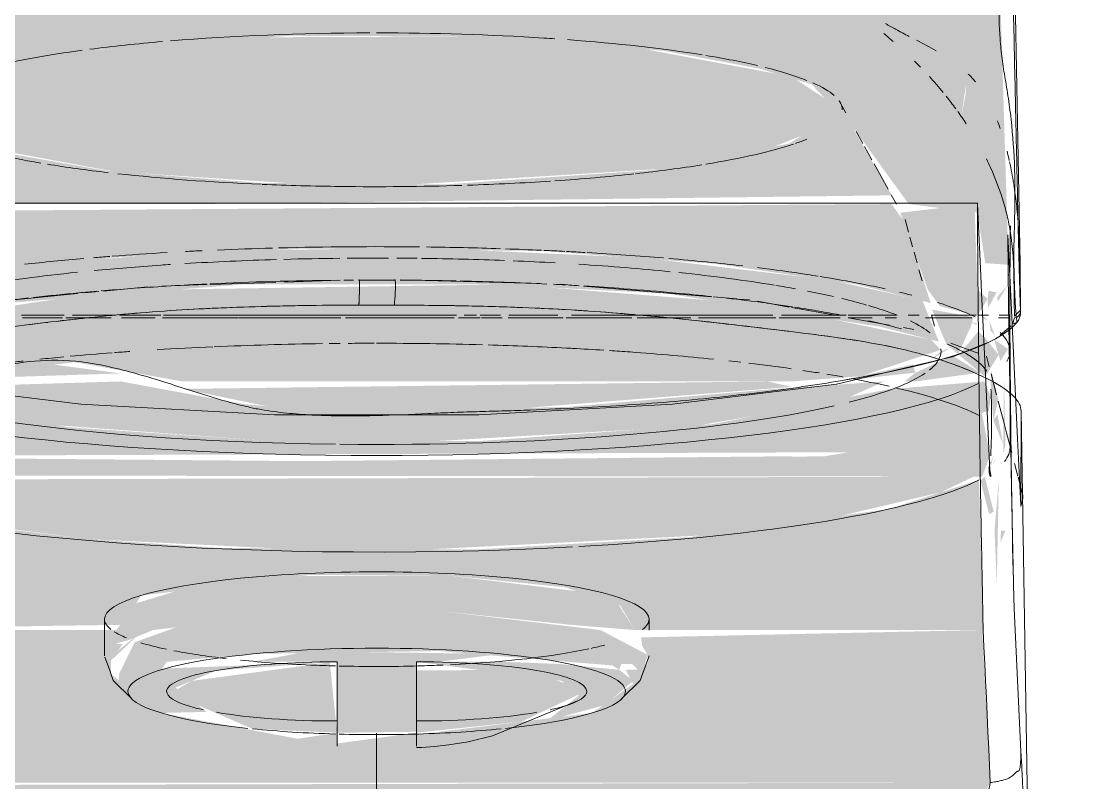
# Model space of a CAD drawing. Header units: millimetres. Extents: x 0 to 102275, y -2706 to 7916.
# Drawn here: x 94869.12 to 94904.11, y 798.38 to 823.31 of the extents above; entities that cross this region are included whole.
import ezdxf

# ---------------------------------------------------------------- set-up
doc = ezdxf.new("R2010")
doc.units = ezdxf.units.MM
doc.linetypes.add('ADSK_Штрих_ш2 п1', pattern=[75, 50, -25])
for name, color, linetype, lineweight in [('0-1', 7, 'Continuous', 9), ('A-WALL-PATT', 7, 'Continuous', 9), ('P-SANR-FIXT', 7, 'Continuous', 9)]:
    doc.layers.add(name, color=color, linetype=linetype, lineweight=lineweight)
doc.layers.add('0-2', color=7, linetype='Continuous', lineweight=9, transparency=0.7)
doc.layers.add('A-DETL-2', color=5, linetype='ADSK_Штрих_ш2 п1', lineweight=9, true_color=0x0000ff)

# ---------------------------------------------------------------- blocks, each defined once
blk = doc.blocks.new('смеситель для раковины - Default-30607276-Развертка 1_15-4')
at = {"layer": '0-2'}
h = blk.add_hatch(color=256, dxfattribs=at)
h.paths.add_polyline_path([(5106.506, 813.255), (5106.436, 813.97), (5106.258, 813.845), (5106.452, 813.288)])
h.paths.add_polyline_path([(5146.972, 813.513), (5146.709, 813.736), (5146.842, 813.559)])
h.paths.add_polyline_path([(5146.877, 815.389), (5147.639, 815.336), (5146.975, 837.098), (5146.778, 840.342), (5123.019, 840.561), (5107.031, 840.22), (5106.258, 815.363), (5106.785, 815.386), (5107.059, 814.869), (5107.242, 815.068), (5107.383, 817.323), (5109.963, 817.409), (5111.685, 820.41), (5113.378, 821.504), (5117.845, 822.376), (5124.095, 822.834), (5130.625, 822.806), (5136.331, 822.344), (5139.445, 821.766), (5141.185, 821.247), (5142.656, 819.683), (5144.37, 817.323), (5146.622, 817.041), (5146.877, 815.395)])
h.paths.add_polyline_path([(5146.648, 813.703), (5146.951, 814.218), (5146.642, 814.511), (5146.646, 814.013)])
h.paths.add_polyline_path([(5106.881, 813.736), (5106.716, 814.747), (5106.229, 814.639), (5106.453, 814.185), (5106.874, 813.743)])
h.paths.add_polyline_path([(5147.287, 814.127), (5147.622, 814.674), (5147.268, 814.279), (5147.282, 814.165)])
h.paths.add_polyline_path([(5106.822, 814.745), (5106.636, 815.085), (5106.818, 814.747)])
h.paths.add_polyline_path([(5146.09, 820.183), (5146.252, 821.25), (5146.237, 820.916), (5146.1, 820.235)])
for points in [[(5126.94, 817.892), (5136.431, 818.486), (5139.805, 819.142), (5141.465, 819.804), (5142.195, 820.41), (5140.532, 821.497), (5135.547, 822.43), (5130.525, 822.81), (5122.559, 822.783), (5117.423, 822.33), (5114.338, 821.742), (5112.453, 821.047), (5111.881, 820.247), (5113.446, 819.298), (5118.336, 818.388), (5124.715, 817.965), (5126.336, 817.912)], [(5120.963, 817.323), (5143.82, 817.609), (5142.195, 820.41), (5140.452, 819.302), (5136.014, 818.44), (5129.165, 817.965), (5123.082, 818.018), (5118.068, 818.418), (5114.368, 819.07), (5112.361, 819.849), (5111.56, 820.213), (5109.922, 817.323), (5120.808, 817.323)], [(5145.091, 814.079), (5144.256, 816.706), (5143.805, 817.323), (5109.802, 817.076), (5108.878, 814.491), (5109.06, 814.166), (5111.61, 814.76), (5118.38, 815.581), (5124.603, 815.868), (5132.39, 815.786), (5138.034, 815.368), (5142.687, 814.691), (5144.976, 814.116)], [(5145.362, 812.817), (5144.82, 814.166), (5141.85, 814.829), (5135.673, 815.566), (5128.317, 815.893), (5121.405, 815.784), (5116.007, 815.382), (5111.337, 814.715), (5108.789, 814.079), (5108.831, 812.901), (5114.48, 814.057), (5122.567, 814.694), (5130.516, 814.698), (5136.431, 814.394), (5143.425, 813.308), (5145.147, 812.872)], [(5147.646, 814.938), (5147.673, 815.224), (5147.645, 814.978)], [(5140.532, 811.515), (5142.806, 811.689), (5145.419, 812.551), (5145.104, 812.883), (5139.479, 814.046), (5131.278, 814.694), (5118.38, 814.499), (5110.452, 813.309), (5108.452, 812.509), (5108.592, 812.387), (5109.398, 812.065), (5112.306, 811.609), (5117.07, 812.146), (5120.581, 811.515), (5140.457, 811.515)], [(5147.376, 812.184), (5147.622, 812.581), (5147.166, 812.895), (5147.316, 812.387)], [(5112.267, 809.085), (5143.223, 809.201), (5146.995, 810.561), (5147.067, 811.008), (5146.842, 811.515), (5143.727, 811.263), (5137.968, 810.12), (5130.318, 809.563), (5123.402, 809.568), (5116.865, 810.015), (5111.862, 810.841), (5108.451, 811.515), (5106.821, 811.363), (5107.084, 810.526), (5107.163, 810.763), (5107.255, 810.374), (5108.451, 810.25), (5108.451, 809.745), (5110.583, 809.519), (5110.583, 809.377), (5112.267, 809.093)], [(5126.94, 809.452), (5137.304, 810.047), (5142.119, 810.866), (5143.57, 811.515), (5140.014, 811.273), (5133.149, 810.677), (5125.173, 810.529), (5122.576, 810.776), (5118.554, 811.515), (5110.153, 811.263), (5115.912, 810.12), (5123.402, 809.568), (5126.936, 809.452)], [(5130.311, 810.529), (5140.532, 811.338), (5139.757, 811.515), (5120.581, 811.272), (5124.201, 810.529), (5128.386, 810.529)], [(5146.779, 808.4), (5147.034, 809.085), (5146.764, 810.501), (5146.221, 810.3), (5145.386, 810.125), (5142.544, 809.221), (5141.612, 809.067), (5140.532, 809.05), (5140.532, 808.769), (5112.766, 809.008), (5112.267, 809.093), (5110.583, 809.377), (5110.583, 809.519), (5108.451, 809.745), (5108.451, 810.25), (5107.18, 810.038), (5107.205, 808.438), (5146.778, 808.4)], [(5122.28, 808.487), (5140.532, 808.769), (5140.532, 809.067), (5116.119, 808.823), (5116.198, 808.77), (5122.225, 808.511)], [(5135.567, 803.376), (5146.81, 803.376), (5146.674, 808.291), (5143.727, 807.339), (5137.172, 806.417), (5130.186, 806.014), (5121.781, 806.064), (5117.52, 806.349), (5112.267, 806.99), (5108.451, 807.888), (5107.155, 808.291), (5107.205, 803.376), (5118.64, 803.548), (5119.218, 804.505), (5124.713, 805.176), (5129.173, 805.176), (5133.102, 804.777), (5134.923, 804.176), (5135.395, 803.376)], [(5118.023, 802.833), (5118.813, 803.045), (5119.613, 803.376), (5124.713, 803.979), (5129.211, 803.977), (5133.283, 803.548), (5135.395, 803.376), (5134.668, 804.505), (5129.173, 805.176), (5123.829, 805.135), (5120.784, 804.777), (5119.01, 804.236), (5118.11, 802.933)], [(5106.883, 798.38), (5147.044, 798.38), (5146.778, 803.376), (5135.603, 803.135), (5135.631, 802.867), (5135.81, 802.568), (5135.818, 802.266), (5135.505, 802.075), (5135.095, 802.075), (5135.344, 801.615), (5134.001, 800.66), (5128.243, 799.952), (5128.243, 800.013), (5125.643, 799.66), (5125.643, 799.571), (5119.885, 800.66), (5118.233, 801.93), (5118.233, 802.366), (5118.621, 802.921), (5118.11, 802.933), (5118.492, 803.376), (5107.07, 803.376), (5106.836, 798.38)], [(5128.981, 802.337), (5131.018, 802.593), (5124.704, 802.678), (5122.868, 802.337), (5128.936, 802.337)], [(5127.408, 758.989), (5128.943, 759.005), (5133.96, 773.938), (5143.085, 791.911), (5147.044, 798.38), (5106.883, 798.288), (5109.271, 794.19), (5112.061, 789.566), (5120.514, 772.723), (5123.663, 762.943), (5123.663, 762.943), (5125.127, 758.989), (5126.94, 758.989)]]:
    blk.add_hatch(color=256, dxfattribs=at).paths.add_polyline_path(points)
h = blk.add_hatch(color=256, dxfattribs=at)
h.paths.add_polyline_path([(5146.09, 820.183), (5146.166, 821.313), (5145.998, 821.12), (5146.084, 820.235)])
h.paths.add_polyline_path([(5145.868, 820.44), (5145.839, 821.554), (5145.706, 821.31), (5145.826, 820.665)])
h = blk.add_hatch(color=256, dxfattribs=at)
h.paths.add_polyline_path([(5106.757, 813.1), (5107.71, 813.73), (5108.857, 814.397), (5109.661, 816.782), (5109.624, 817.323), (5107.258, 817.153), (5106.974, 815.008), (5106.822, 814.745), (5106.842, 814.416), (5106.636, 813.842), (5106.524, 813.586), (5106.717, 813.125)])
h.paths.add_polyline_path([(5146.648, 813.703), (5146.526, 817.323), (5144.094, 817.041), (5144.996, 814.52), (5145.393, 813.981), (5146.585, 813.66)])
h.paths.add_polyline_path([(5146.972, 813.896), (5146.709, 813.743), (5146.877, 813.838)])
h.paths.add_polyline_path([(5146.97, 813.916), (5147.249, 814.432), (5146.986, 814.481), (5146.952, 814.206), (5146.966, 813.986)])
h.paths.add_polyline_path([(5147.639, 815.336), (5147.663, 815.444), (5147.638, 815.395)])
h = blk.add_hatch(color=256, dxfattribs=at)
h.paths.add_polyline_path([(5107.891, 812.405), (5108.643, 813.4), (5108.597, 814.016), (5106.83, 813.177), (5107.006, 812.947), (5107.765, 812.482)])
h.paths.add_polyline_path([(5145.99, 812.407), (5146.408, 813.32), (5146.497, 813.624), (5145.136, 813.869), (5145.602, 812.733), (5145.988, 812.409)])
h = blk.add_hatch(color=256, dxfattribs=at)
h.paths.add_polyline_path([(5146.876, 811.664), (5147.316, 812.387), (5146.911, 812.895), (5146.653, 813.162), (5146.014, 812.387), (5146.863, 811.675)])
h.paths.add_polyline_path([(5107.003, 811.665), (5107.712, 812.514), (5106.568, 812.904), (5106.46, 812.404), (5106.717, 811.962), (5106.95, 811.72)])
h.paths.add_polyline_path([(5146.651, 813.392), (5146.384, 813.487), (5146.575, 813.37)])
h = blk.add_hatch(color=256, dxfattribs=at)
h.paths.add_polyline_path([(5147.155, 807.252), (5146.863, 808.4), (5146.719, 808.264), (5147.007, 807.172), (5147.142, 807.245)])
h.paths.add_polyline_path([(5147.256, 804.856), (5147.319, 808.291), (5147.182, 806.628), (5147.203, 806.126)])
h.paths.add_polyline_path([(5147.378, 806.228), (5147.537, 806.628), (5147.392, 806.628)])
h.paths.add_polyline_path([(5147.193, 813.027), (5147.012, 813.499), (5147.053, 813.173), (5147.166, 813.055)])
h = blk.add_hatch(color=256, dxfattribs=at)
h.paths.add_polyline_path([(5141.955, 811.515), (5144.585, 811.803), (5144.514, 812.073), (5142.018, 811.523)])
h.paths.add_polyline_path([(5110.296, 811.515), (5118.554, 811.777), (5116.137, 812.098), (5110.997, 811.706), (5109.295, 811.803), (5109.96, 811.515), (5110.153, 811.515)])
h.paths.add_polyline_path([(5108.823, 812.195), (5108.131, 812.605), (5107.968, 812.387), (5108.698, 812.223)])
h.paths.add_polyline_path([(5145.057, 812.195), (5145.736, 812.62), (5145.429, 812.504), (5145.116, 812.244)])
h = blk.add_hatch(color=256, dxfattribs=at)
h.paths.add_polyline_path([(5144.585, 811.515), (5146.709, 811.804), (5145.801, 812.362), (5144.58, 811.799), (5144.238, 811.515)])
h.paths.add_polyline_path([(5107.037, 811.515), (5109.295, 811.803), (5108.338, 812.304), (5107.712, 812.256), (5107.029, 811.515)])
h = blk.add_hatch(color=256, dxfattribs=at)
h.paths.add_polyline_path([(5126.94, 805.93), (5138.188, 806.503), (5141.612, 806.99), (5145.428, 807.888), (5146.499, 808.4), (5107.205, 808.291), (5110.997, 807.199), (5117.52, 806.349), (5125.091, 805.978), (5125.79, 805.96)])
h.paths.add_polyline_path([(5106.822, 808.69), (5106.562, 812.124), (5106.443, 812.093), (5106.694, 809.371), (5106.728, 809.085), (5106.82, 808.692)])
h.paths.add_polyline_path([(5147.148, 808.784), (5147.247, 809.085), (5147.148, 808.846)])
h.paths.add_polyline_path([(5147.467, 809.116), (5147.538, 809.443), (5147.492, 811.72), (5147.468, 809.348)])
h.paths.add_polyline_path([(5147.142, 810.246), (5147.307, 810.929), (5147.073, 811.869), (5147.055, 811.454), (5147.135, 810.3)])
h = blk.add_hatch(color=256, dxfattribs=at)
h.paths.add_polyline_path([(5147.028, 810.501), (5147.036, 810.711), (5147.024, 810.501)])
h.paths.add_polyline_path([(5107.163, 810.526), (5107.187, 810.526), (5107.119, 810.526)])
h = blk.add_hatch(color=256, dxfattribs=at)
h.paths.add_polyline_path([(5147.142, 810.246), (5147.469, 809.443), (5147.278, 810.434), (5147.166, 810.28)])
h.paths.add_polyline_path([(5147.052, 808.684), (5147.147, 809.085), (5147.042, 808.828)])
h.paths.add_polyline_path([(5106.729, 808.787), (5106.443, 809.098), (5106.636, 808.884), (5106.726, 808.79)])
h = blk.add_hatch(color=256, dxfattribs=at)
h.paths.add_polyline_path([(5119.218, 803.308), (5118.051, 802.369), (5118.323, 802.452), (5118.896, 803)])
h.paths.add_polyline_path([(5135.653, 801.93), (5135.81, 802.568), (5134.273, 803.376), (5129.173, 803.979), (5124.704, 803.978), (5120.603, 803.548), (5119.015, 802.979), (5118.497, 801.93), (5119.885, 802.075), (5120.06, 802.334), (5122.868, 802.593), (5128.981, 802.688), (5134.668, 802.216), (5134.883, 802.075), (5134.96, 802.266), (5135.308, 802.266), (5135.505, 802.075)])
h = blk.add_hatch(color=256, dxfattribs=at)
h.paths.add_polyline_path([(5128.243, 802.337), (5133.006, 801.711), (5133.558, 801.23), (5132.518, 800.402), (5134.391, 800.912), (5135.352, 801.711), (5134.883, 802.075), (5132.9, 802.266), (5131.018, 802.337), (5128.936, 802.337)])
h.paths.add_polyline_path([(5125.643, 802.337), (5119.003, 802.075), (5118.497, 801.93), (5118.497, 801.659), (5119.885, 800.66), (5121.368, 800.696), (5120.352, 801.489), (5121.695, 802.053), (5125.404, 802.319)])
h.paths.add_polyline_path([(5125.643, 800.013), (5128.243, 800.045), (5128.243, 802.377), (5125.643, 802.337), (5125.643, 800.043)])
h.paths.add_polyline_path([(5125.643, 799.571), (5125.643, 800.013), (5124.185, 799.79)])
h.paths.add_polyline_path([(5128.243, 799.571), (5129.701, 800.08), (5128.243, 799.822)])
h = blk.add_hatch(color=256, dxfattribs=at)
h.paths.add_polyline_path([(5128.243, 800.013), (5131.688, 800.378), (5133.801, 801.378), (5131.883, 802.075), (5128.243, 802.053), (5128.243, 800.043)])
h.paths.add_polyline_path([(5125.643, 800.013), (5125.404, 802.319), (5120.88, 801.711), (5120.183, 801.304), (5122.868, 800.142), (5124.984, 800.043)])
at = {"layer": '0-1'}
for p, q in [((5148.016, 815.351), (5147.644, 836.393)), ((5142.31, 820.306), (5142.087, 820.708)), ((5142.863, 819.312), (5142.645, 819.704)), ((5143.165, 818.769), (5142.919, 819.211)), ((5143.696, 817.812), (5143.236, 818.641)), ((5143.968, 817.323), (5143.798, 817.629)), ((5146.62, 817.35), (5107.26, 817.35)), ((5144.365, 816.404), (5144.251, 816.814)), ((5144.497, 815.926), (5144.409, 816.245)), ((5144.642, 815.404), (5144.546, 815.75)), ((5144.806, 814.808), (5144.707, 815.168)), ((5123.641, 814.759), (5121.472, 814.688)), ((5125.741, 814.828), (5123.919, 814.768)), ((5132.281, 814.718), (5127.71, 814.843)), ((5117.136, 814.391), (5114.457, 814.13)), ((5117.835, 814.459), (5117.379, 814.414)), ((5119.441, 814.615), (5117.99, 814.474)), ((5121.392, 814.685), (5119.908, 814.636)), ((5133.462, 814.657), (5132.953, 814.699)), ((5137.91, 814.288), (5133.718, 814.636)), ((5138.751, 814.218), (5137.978, 814.282)), ((5139.158, 814.184), (5138.829, 814.212)), ((5140.451, 813.953), (5139.413, 814.139)), ((5142.021, 813.671), (5140.532, 813.938)), ((5145.218, 813.323), (5145.117, 813.686)), ((5143.746, 813.362), (5142.455, 813.593)), ((5144.535, 813.221), (5144.196, 813.281)), ((5146.16, 812.62), (5145.754, 812.77)), ((5146.662, 812.435), (5146.16, 812.62)), ((5147.008, 811.997), (5146.918, 812.341)), ((5147.69, 809.348), (5147.69, 812.352)), ((5147.249, 811.081), (5147.07, 811.762)), ((5147.473, 810.224), (5147.304, 810.871)), ((5148.05, 810.553), (5148.49, 783.858)), ((5147.577, 809.829), (5147.473, 810.224)), ((5147.744, 809.194), (5147.577, 809.829)), ((5147.947, 808.418), (5147.84, 808.828)), ((5118.023, 803.731), (5118.023, 802.533)), ((5135.863, 803.376), (5135.863, 803.731)), ((5118.185, 802.081), (5118.04, 802.485)), ((5135.701, 802.081), (5135.863, 802.533))]:
    blk.add_line(p, q, dxfattribs=at)
at = {"layer": '0-1', "flags": 128}
for points in [[(5147.71, 816.616), (5147.709, 816.605), (5147.698, 816.295), (5147.69, 815.676), (5147.684, 814.833), (5147.686, 813.446), (5147.694, 812.123), (5147.716, 809.844), (5147.738, 808.201), (5147.756, 807.047), (5147.784, 805.501)], [(5148.046, 807.417), (5148.106, 807.681), (5148.112, 807.789), (5147.956, 808.384)], [(5118.921, 801.118), (5118.312, 801.726), (5118.185, 802.081)], [(5134.965, 801.118), (5135.574, 801.726), (5135.701, 802.081)], [(5133.573, 801.079), (5130.732, 799.911), (5129.934, 799.72), (5129.308, 799.612), (5128.834, 799.557), (5128.417, 799.533), (5128.243, 799.53)]]:
    blk.add_lwpolyline(points, dxfattribs=at)
at = {"layer": 'P-SANR-FIXT'}
for p, q in [((5146.621, 817.323), (5146.732, 814.975)), ((5127.523, 814.834), (5126.351, 814.834)), ((5116.702, 813.684), (5115.301, 813.684)), ((5118.38, 813.684), (5116.978, 813.684)), ((5119.871, 813.684), (5118.512, 813.684)), ((5129.556, 813.684), (5119.959, 813.684)), ((5126.823, 814.014), (5127.053, 814.014)), ((5127.053, 814.014), (5127.283, 814.014)), ((5127.283, 814.014), (5127.507, 814.013)), ((5130.207, 813.684), (5129.807, 813.684)), ((5130.999, 813.684), (5130.326, 813.684)), ((5132.871, 813.684), (5131.275, 813.684)), ((5139.923, 813.684), (5133.325, 813.684)), ((5142.317, 813.684), (5140.206, 813.684)), ((5143.974, 813.684), (5142.384, 813.684)), ((5144.709, 813.684), (5144.35, 813.684)), ((5146.575, 813.684), (5145.109, 813.684)), ((5146.986, 813.684), (5146.649, 813.684)), ((5147.667, 813.684), (5147.336, 813.684)), ((5148.036, 813.852), (5147.835, 813.652)), ((5115.34, 813.603), (5116.652, 813.603)), ((5116.755, 813.603), (5118.241, 813.603)), ((5118.583, 813.603), (5119.683, 813.603)), ((5119.923, 813.603), (5122.415, 813.603)), ((5122.431, 813.603), (5125.764, 813.603)), ((5125.917, 813.603), (5129.479, 813.603)), ((5129.618, 813.603), (5130.329, 813.603)), ((5130.373, 813.603), (5131.057, 813.603)), ((5131.252, 813.603), (5133.051, 813.603)), ((5133.149, 813.603), (5135.297, 813.603)), ((5135.473, 813.603), (5137.228, 813.603)), ((5137.483, 813.603), (5140.014, 813.603)), ((5140.125, 813.603), (5142.121, 813.603)), ((5142.384, 813.603), (5143.169, 813.603)), ((5143.597, 813.603), (5143.975, 813.603)), ((5144.917, 813.603), (5146.441, 813.603)), ((5147.312, 813.603), (5147.668, 813.603)), ((5147.364, 813.029), (5147.722, 813.334)), ((5147.766, 813.387), (5147.834, 813.603)), ((5147.766, 813.387), (5147.922, 813.459)), ((5148.056, 810.545), (5148.044, 807.546)), ((5148.044, 807.546), (5148.038, 807.459)), ((5125.643, 800.669), (5125.643, 802.337)), ((5125.643, 802.337), (5125.643, 799.571)), ((5128.243, 799.571), (5128.243, 802.337)), ((5128.243, 802.337), (5128.243, 800.669)), ((5125.643, 800.03), (5125.643, 800.398)), ((5128.243, 800.398), (5128.243, 800.03)), ((5125.643, 799.665), (5125.643, 799.953)), ((5128.243, 799.953), (5128.243, 799.665)), ((5125.643, 799.571), (5125.643, 799.665)), ((5128.243, 799.665), (5128.243, 799.571))]:
    blk.add_line(p, q, dxfattribs=at)
at = {"layer": 'P-SANR-FIXT', "flags": 128}
for points in [[(5148.038, 807.459), (5147.934, 809.633), (5147.726, 814.087), (5147.622, 816.315), (5147.643, 814.041), (5147.738, 808.01), (5147.809, 804.401), (5147.836, 803.842), (5148.044, 799.396)], [(5148.036, 813.852), (5148.032, 814.138), (5148.028, 814.423), (5148.025, 814.708), (5148.021, 814.993), (5148.017, 815.279)], [(5146.732, 814.975), (5146.759, 814.412), (5146.862, 812.192)], [(5126.37, 814.013), (5126.593, 814.014), (5126.823, 814.014)], [(5108.039, 812.33), (5111.872, 811.425), (5117.247, 810.768), (5123.596, 810.42), (5130.283, 810.42), (5136.633, 810.768), (5142.008, 811.425), (5145.841, 812.33), (5146.91, 812.766)], [(5146.862, 812.192), (5146.894, 811.501), (5147.03, 808.59)], [(5147.044, 798.38), (5147.018, 798.935), (5146.992, 799.49), (5146.966, 800.045), (5146.94, 800.6), (5146.914, 801.156), (5146.888, 801.711), (5146.862, 802.266), (5146.836, 802.821), (5146.81, 803.376)]]:
    blk.add_lwpolyline(points, dxfattribs=at)
at = {"layer": 'P-SANR-FIXT'}
for centre, major_axis, ratio, start_param, end_param in [((5126.94, 820.41), (15.255, 0), 0.165048, 1.585734, 2.029725), ((5126.94, 820.41), (15.255, 0), 0.165048, 1.203344, 1.570796), ((5126.94, 820.41), (15.255, 0), 0.165048, 2.048289, 2.234042), ((5126.94, 820.41), (15.255, 0), 0.165048, 1.178097, 1.203344), ((5126.94, 820.41), (15.255, 0), 0.165048, 0.797227, 1.148658), ((5126.94, 820.41), (15.255, 0), 0.165048, 2.255442, 2.539796), ((5126.94, 820.41), (15.255, 0), 0.165048, 0.612533, 0.785398), ((5126.94, 820.41), (15.255, 0), 0.165048, 0.392699, 0.584518), ((5126.94, 820.41), (15.255, 0), 0.165048, 0.187077, 0.357753), ((5126.94, 820.41), (15.255, 0), 0.165048, 0, 0.118926), ((5126.94, 820.41), (15.255, 0), 0.165048, 5.497787, 5.821466), ((5126.94, 820.41), (15.255, 0), 0.165048, 5.830897, 5.890486), ((5126.94, 820.41), (15.255, 0), 0.165048, 3.738989, 3.906556), ((5126.94, 820.41), (15.255, 0), 0.165048, 3.926991, 4.097554), ((5126.94, 820.41), (15.255, 0), 0.165048, 5.301438, 5.485375), ((5126.94, 820.41), (15.255, 0), 0.165048, 4.12338, 4.461963), ((5126.94, 820.41), (15.255, 0), 0.165048, 5.105088, 5.297263), ((5126.94, 820.41), (15.255, 0), 0.165048, 4.463989, 4.633322), ((5126.94, 820.41), (15.255, 0), 0.165048, 4.633984, 4.896394), ((5126.94, 820.41), (15.255, 0), 0.165048, 4.908739, 5.095055), ((5126.94, 812.511), (20.75, 0), 0.164722, 1.849653, 1.877605), ((5126.94, 812.511), (20.75, 0), 0.164722, 1.735823, 1.824746), ((5126.94, 812.511), (20.75, 0), 0.164722, 1.503342, 1.726172), ((5126.94, 812.511), (20.75, 0), 0.164722, 1.374084, 1.492013), ((5126.94, 812.511), (20.75, 0), 0.164722, 1.307677, 1.36589), ((5126.94, 812.511), (20.75, 0), 0.164722, 1.269333, 1.303769), ((5126.94, 812.511), (20.75, 0), 0.164722, 1.235555, 1.266598), ((5126.94, 812.511), (20.75, 0), 0.164722, 2.051304, 2.160045), ((5126.94, 812.511), (20.75, 0), 0.164722, 2.005876, 2.034505), ((5126.94, 812.511), (20.75, 0), 0.164722, 1.907977, 2.001589), ((5126.94, 812.504), (18.489, 0), 0.165048, 1.749395, 1.91737), ((5126.94, 812.504), (18.489, 0), 0.165048, 1.636033, 1.736096), ((5126.94, 812.504), (18.489, 0), 0.165048, 1.570796, 1.622952), ((5126.94, 812.504), (18.489, 0), 0.165048, 1.549981, 1.570796), ((5126.94, 812.504), (18.489, 0), 0.165048, 1.498774, 1.535327), ((5126.94, 812.504), (18.489, 0), 0.165048, 1.341993, 1.491461), ((5126.94, 812.504), (18.489, 0), 0.165048, 1.248761, 1.326405), ((5126.94, 812.511), (20.75, 0), 0.164722, 1.100919, 1.23224), ((5126.94, 812.511), (20.75, 0), 0.164722, 0.954571, 1.091368), ((5126.94, 812.504), (18.489, 0), 0.165048, 2.12979, 2.356194), ((5126.94, 812.504), (18.489, 0), 0.165048, 1.963495, 2.094898), ((5126.94, 812.504), (18.489, 0), 0.165048, 1.944804, 1.963495), ((5126.94, 812.504), (18.489, 0), 0.165048, 1.023603, 1.204526), ((5126.94, 812.504), (18.489, 0), 0.165048, 0.789191, 1.005476), ((5126.94, 812.511), (20.75, 0), 0.164722, 0.824297, 0.925649), ((5126.94, 812.511), (20.75, 0), 0.164722, 0.799775, 0.823148), ((5126.94, 812.511), (20.75, 0), 0.164722, 0.700667, 0.794937), ((5126.94, 812.504), (18.489, 0), 0.165048, 0.73464, 0.785398), ((5126.94, 812.504), (18.489, 0), 0.165048, 0.627154, 0.70236), ((5126.94, 812.511), (20.75, 0), 0.164722, 0.638324, 0.699491), ((5126.94, 812.511), (20.75, 0), 0.164722, 0.56452, 0.599793), ((5126.94, 812.504), (18.489, 0), 0.165048, 0.519291, 0.601434), ((5126.94, 812.511), (20.75, 0), 0.164722, 0.333067, 0.482955), ((5126.94, 812.504), (18.489, 0), 0.165048, 0.397391, 0.51293), ((5126.94, 812.504), (18.489, 0), 0.165048, 0.198019, 0.330993), ((5126.94, 812.511), (20.75, 0), 0.164722, 0.000856, 0.1772), ((5126.94, 809.348), (20.75, 0), 0.164722, 1.83232, 1.924553), ((5126.94, 809.348), (20.75, 0), 0.164722, 1.656498, 1.830428), ((5126.94, 809.348), (20.75, 0), 0.164722, 1.628385, 1.645868), ((5126.94, 809.348), (20.75, 0), 0.164722, 1.574861, 1.615688), ((5126.94, 809.348), (20.75, 0), 0.164722, 1.403071, 1.570796), ((5126.94, 809.348), (20.75, 0), 0.164722, 1.266598, 1.393668), ((5126.94, 809.348), (20.75, 0), 0.164722, 2.087519, 2.13173), ((5126.94, 809.348), (20.75, 0), 0.164722, 2.001589, 2.076042), ((5126.94, 809.348), (20.75, 0), 0.164722, 1.971036, 1.997443), ((5126.94, 809.348), (20.75, 0), 0.164722, 1.256637, 1.266598), ((5126.94, 809.348), (20.75, 0), 0.164722, 1.204193, 1.256387), ((5126.94, 809.348), (20.75, 0), 0.164722, 1.159457, 1.194418), ((5126.94, 809.348), (20.75, 0), 0.164722, 1.009863, 1.159032), ((5126.94, 812.504), (-18.489, 0), 0.165048, 3.037642, 3.141593), ((5126.94, 812.504), (18.489, 0), 0.165048, 0, 0.025345), ((5126.94, 812.511), (20.75, 0), 0.164722, 6.181589, 6.283185), ((5126.94, 812.504), (18.489, 0), 0.165048, 3.245567, 4.639161), ((5126.94, 809.348), (20.75, 0), 0.164722, 2.162908, 2.190314), ((5126.94, 809.348), (20.75, 0), 0.164722, 0.958357, 0.981372), ((5126.94, 809.348), (20.75, 0), 0.164722, 0.857451, 0.942478), ((5126.94, 812.504), (18.489, 0), 0.165048, 6.080579, 6.179234), ((5126.94, 809.348), (20.75, 0), 0.164722, 0.796811, 0.832996), ((5126.94, 809.348), (20.75, 0), 0.164722, 0.743253, 0.780155), ((5126.94, 812.504), (18.489, 0), 0.165048, 5.704077, 6.046287), ((5126.94, 809.348), (20.75, 0), 0.164722, 0.628319, 0.723043), ((5126.94, 812.511), (20.75, 0), 0.164722, 3.455752, 5.969026), ((5126.94, 809.348), (20.75, 0), 0.164722, 0.314159, 0.610865), ((5126.94, 812.504), (18.489, 0), 0.165048, 4.647153, 5.658089), ((5126.94, 809.348), (-20.75, 0), 0.164722, 3.009648, 3.141593), ((5126.94, 809.348), (20.75, 0), 0.164722, 3.455752, 5.026548), ((5126.94, 809.348), (20.75, 0), 0.164722, 5.037137, 5.969026), ((5126.943, 803.731), (8.92, 0), 0.173648, 0, 3.141593), ((5126.943, 803.731), (8.92, 0), 0.173648, 3.141593, 3.359174), ((5126.943, 803.731), (8.92, 0), 0.173648, 6.065604, 6.283185), ((5126.943, 803.731), (8.92, 0), 0.173648, 3.40898, 3.546333), ((5126.943, 803.731), (8.92, 0), 0.173648, 3.665191, 3.830306), ((5126.943, 801.367), (8.15, 0), 0.173648, 0.802094, 2.339499), ((5126.943, 803.731), (8.92, 0), 0.173648, 5.619188, 5.704986), ((5126.943, 803.731), (8.92, 0), 0.173648, 3.87194, 4.125692), ((5126.943, 803.731), (8.92, 0), 0.173648, 4.986306, 5.604921), ((5126.943, 801.367), (8.15, 0), 0.173648, 2.339499, 3.141593), ((5125.643, 801.367), (5.583, 0), 0.173648, 1.570796, 3.141593), ((5126.943, 803.731), (8.92, 0), 0.173648, 4.18879, 4.466254), ((5126.943, 803.731), (8.92, 0), 0.173648, 4.466254, 4.559771), ((5126.943, 803.731), (8.92, 0), 0.173648, 4.574019, 4.865007), ((5128.243, 801.367), (5.583, 0), 0.173648, 0, 1.570796), ((5126.943, 803.731), (8.92, 0), 0.173648, 4.865007, 4.958524), ((5126.943, 801.367), (8.15, 0), 0.173648, 0, 0.802094), ((5126.943, 801.367), (8.15, 0), 0.173648, 3.141593, 4.168288), ((5125.643, 801.367), (5.583, 0), 0.173648, 3.141593, 3.664229), ((5126.943, 801.367), (8.15, 0), 0.173648, 5.25649, 6.283185), ((5128.243, 801.367), (5.583, 0), 0.173648, 5.760549, 6.283185), ((5125.643, 801.367), (5.583, 0), 0.173648, 3.664229, 3.810371), ((5128.243, 801.367), (5.583, 0), 0.173648, 5.614407, 5.760549), ((5125.643, 801.367), (-5.583, 0), 0.173648, 0.785398, 1.570796), ((5128.243, 801.367), (5.583, 0), 0.173648, 4.712389, 5.497787), ((5126.943, 801.367), (8.15, 0), 0.173648, 4.18879, 4.545351), ((5126.943, 801.367), (8.15, 0), 0.173648, 4.879427, 5.235988), ((5126.943, 801.367), (8.15, 0), 0.173648, 4.560946, 4.879427)]:
    blk.add_ellipse(centre, major_axis=major_axis, ratio=ratio, start_param=start_param, end_param=end_param, dxfattribs=at)
for points, knots in [([(5147.344, 840.847), (5147.372, 840.264), (5147.422, 838.918), (5147.507, 835.987), (5147.589, 832.866), (5147.665, 829.697), (5147.726, 827.001), (5147.752, 825.83), (5147.774, 824.88), (5147.795, 823.898), (5147.824, 822.617), (5147.852, 821.328), (5147.871, 820.451), (5147.882, 819.962), (5147.899, 819.199), (5147.919, 818.264), (5147.941, 817.245), (5147.957, 816.537), (5147.969, 816.016), (5147.978, 815.658), (5147.986, 815.337), (5147.996, 814.975), (5148.016, 814.248), (5148.029, 813.926), (5148.036, 813.852)], [0, 0, 0, 0, 0.222222, 0.333333, 0.444444, 0.583333, 0.618056, 0.652778, 0.670139, 0.6875, 0.722222, 0.756944, 0.774306, 0.782986, 0.791667, 0.826389, 0.84375, 0.861111, 0.878472, 0.887153, 0.895833, 0.913194, 0.930556, 1, 1, 1, 1]), ([(5147.922, 813.459), (5147.92, 813.455), (5147.903, 813.527), (5147.867, 813.889), (5147.842, 814.41), (5147.827, 814.888), (5147.821, 815.196), (5147.812, 815.521), (5147.816, 815.995), (5147.844, 816.903), (5147.865, 818.232), (5147.782, 819.637), (5147.652, 820.695), (5147.551, 821.301), (5147.475, 821.753), (5147.413, 822.198), (5147.337, 822.953), (5147.318, 823.97), (5147.363, 824.92), (5147.376, 825.562), (5147.368, 825.923), (5147.35, 826.192), (5147.325, 826.456), (5147.298, 826.795), (5147.256, 827.363), (5147.224, 828.123), (5147.223, 829.017), (5147.222, 829.968), (5147.19, 830.976), (5147.143, 832.313), (5147.057, 834.651), (5146.963, 837.799), (5146.862, 839.673), (5146.844, 840.34)], [0, 0, 0, 0, 0.035714, 0.071429, 0.107143, 0.125, 0.133929, 0.142857, 0.160714, 0.178571, 0.214286, 0.25, 0.267857, 0.285714, 0.294643, 0.303571, 0.321429, 0.357143, 0.392857, 0.410714, 0.419643, 0.428571, 0.4375, 0.446429, 0.464286, 0.5, 0.535714, 0.571429, 0.607143, 0.642857, 0.714286, 0.857143, 1, 1, 1, 1]), ([(5144.38, 822.814), (5144.237, 822.888), (5143.982, 823.022), (5143.719, 823.17), (5143.606, 823.235)], [0.19738578, 0.19738578, 0.19738578, 0.19738578, 0.20833333, 0.21648748, 0.21648748, 0.21648748, 0.21648748]), ([(5147.835, 813.652), (5147.821, 814.082), (5147.825, 814.68), (5147.807, 815.277), (5147.799, 815.445)], [0, 0, 0, 0, 0.5, 0.6945566, 0.6945566, 0.6945566, 0.6945566]), ([(5126.351, 814.834), (5126.364, 814.867), (5126.378, 814.828), (5126.382, 814.627), (5126.376, 814.377), (5126.365, 814.153), (5126.356, 814.013)], [0, 0, 0, 0, 0.363636, 0.545455, 0.727273, 1, 1, 1, 1]), ([(5126.351, 814.834), (5126.364, 814.867), (5126.378, 814.828), (5126.382, 814.627), (5126.376, 814.377), (5126.365, 814.153), (5126.356, 814.013)], [0, 0, 0, 0, 0.363636, 0.545455, 0.727273, 1, 1, 1, 1]), ([(5126.362, 814.848), (5126.369, 814.848), (5126.378, 814.799), (5126.381, 814.678), (5126.38, 814.617)], [0.1046387, 0.1046387, 0.1046387, 0.1046387, 0.3636364, 0.5454545, 0.5454545, 0.5454545, 0.5454545]), ([(5127.523, 814.834), (5127.539, 814.867), (5127.556, 814.827), (5127.558, 814.627), (5127.549, 814.377), (5127.533, 814.153), (5127.52, 814.013)], [0, 0, 0, 0, 0.363636, 0.545455, 0.727273, 1, 1, 1, 1]), ([(5127.523, 814.834), (5127.539, 814.867), (5127.556, 814.827), (5127.558, 814.627), (5127.549, 814.377), (5127.533, 814.153), (5127.52, 814.013)], [0, 0, 0, 0, 0.363636, 0.545455, 0.727273, 1, 1, 1, 1]), ([(5117.762, 814.468), (5117.569, 814.451), (5116.872, 814.389), (5116.186, 814.321), (5115.702, 814.268)], [0.29128284, 0.29128284, 0.29128284, 0.29128284, 0.3125, 0.36838699, 0.36838699, 0.36838699, 0.36838699]), ([(5127.557, 814.616), (5127.556, 814.555), (5127.549, 814.377), (5127.533, 814.153), (5127.52, 814.013)], [0.5454545, 0.5454545, 0.5454545, 0.5454545, 0.7272727, 1, 1, 1, 1]), ([(5137.909, 814.296), (5137.527, 814.337), (5136.582, 814.43), (5135.194, 814.545), (5134.173, 814.614), (5133.734, 814.64)], [0.6438858, 0.6438858, 0.6438858, 0.6438858, 0.6875, 0.75, 0.7960048, 0.7960048, 0.7960048, 0.7960048]), ([(5105.824, 810.543), (5105.822, 810.684), (5105.943, 810.914), (5106.358, 811.249), (5106.796, 811.506), (5107.357, 811.79), (5108.26, 812.195), (5109.671, 812.669), (5111.744, 812.962), (5114.173, 813.198), (5116.934, 813.557), (5119.95, 813.845), (5123.145, 813.986), (5125.302, 814.016), (5126.37, 814.013)], [0, 0, 0, 0, 0.1, 0.15, 0.2, 0.25, 0.3, 0.4, 0.5, 0.6, 0.7, 0.8, 0.9, 1, 1, 1, 1]), ([(5140.558, 813.961), (5140.36, 813.992), (5140.08, 814.032), (5139.792, 814.071), (5139.712, 814.082)], [0.53627776, 0.53627776, 0.53627776, 0.53627776, 0.5625, 0.57248335, 0.57248335, 0.57248335, 0.57248335]), ([(5120.198, 813.835), (5121.164, 813.898), (5122.218, 813.944), (5123.279, 813.973), (5123.343, 813.975)], [0.80700471, 0.80700471, 0.80700471, 0.80700471, 0.9, 0.90593238, 0.90593238, 0.90593238, 0.90593238]), ([(5127.507, 814.013), (5129.641, 814.013), (5134.013, 813.905), (5139.869, 813.234), (5143.641, 812.771), (5145.897, 812.087), (5147.139, 811.538), (5147.891, 811.029), (5148.051, 810.7), (5148.05, 810.543)], [0, 0, 0, 0, 0.2, 0.4, 0.6, 0.7, 0.8, 0.9, 1, 1, 1, 1]), ([(5142.138, 813.689), (5142.092, 813.698), (5141.837, 813.747), (5141.352, 813.835), (5140.887, 813.911), (5140.643, 813.948)], [0.46187518, 0.46187518, 0.46187518, 0.46187518, 0.46875, 0.5, 0.53252791, 0.53252791, 0.53252791, 0.53252791]), ([(5105.958, 813.459), (5106.107, 813.273), (5106.466, 812.999), (5107.106, 812.696), (5107.535, 812.527), (5107.886, 812.405), (5108.272, 812.278), (5108.838, 812.095), (5109.622, 811.863), (5110.48, 811.671), (5111.106, 811.583), (5111.47, 811.551), (5111.747, 811.535), (5112.023, 811.535), (5112.392, 811.56), (5113.045, 811.657), (5114.026, 811.898), (5115.353, 812.175), (5116.856, 812.258), (5118.514, 811.952), (5120.217, 811.427), (5121.624, 810.961), (5122.598, 810.705), (5123.153, 810.591), (5123.569, 810.526), (5123.985, 810.479), (5124.542, 810.429), (5125.518, 810.379), (5126.924, 810.388), (5128.341, 810.451), (5129.472, 810.503), (5130.312, 810.53), (5131.145, 810.551), (5132.248, 810.589), (5134.151, 810.673), (5136.758, 810.845), (5139.64, 811.156), (5143.054, 811.657), (5146.313, 812.366), (5147.623, 813.086), (5147.922, 813.459)], [0, 0, 0, 0, 0.055556, 0.083333, 0.097222, 0.111111, 0.125, 0.138889, 0.166667, 0.194444, 0.208333, 0.215278, 0.222222, 0.229167, 0.236111, 0.25, 0.277778, 0.305556, 0.333333, 0.361111, 0.388889, 0.416667, 0.430556, 0.4375, 0.444444, 0.451389, 0.458333, 0.472222, 0.5, 0.527778, 0.541667, 0.555556, 0.569444, 0.583333, 0.611111, 0.666667, 0.722222, 0.777778, 0.888889, 1, 1, 1, 1]), ([(5105.958, 813.459), (5106.107, 813.273), (5106.466, 812.999), (5107.106, 812.696), (5107.535, 812.527), (5107.886, 812.405), (5108.272, 812.278), (5108.838, 812.095), (5109.622, 811.863), (5110.48, 811.671), (5111.106, 811.583), (5111.47, 811.551), (5111.747, 811.535), (5112.023, 811.535), (5112.392, 811.56), (5113.045, 811.657), (5114.026, 811.898), (5115.353, 812.175), (5116.856, 812.258), (5118.514, 811.952), (5120.217, 811.427), (5121.624, 810.961), (5122.598, 810.705), (5123.153, 810.591), (5123.569, 810.526), (5123.985, 810.479), (5124.542, 810.429), (5125.518, 810.379), (5126.924, 810.388), (5128.341, 810.451), (5129.472, 810.503), (5130.312, 810.53), (5131.145, 810.551), (5132.248, 810.589), (5134.151, 810.673), (5136.758, 810.845), (5139.64, 811.156), (5143.054, 811.657), (5146.313, 812.366), (5147.623, 813.086), (5147.922, 813.459)], [0, 0, 0, 0, 0.055556, 0.083333, 0.097222, 0.111111, 0.125, 0.138889, 0.166667, 0.194444, 0.208333, 0.215278, 0.222222, 0.229167, 0.236111, 0.25, 0.277778, 0.305556, 0.333333, 0.361111, 0.388889, 0.416667, 0.430556, 0.4375, 0.444444, 0.451389, 0.458333, 0.472222, 0.5, 0.527778, 0.541667, 0.555556, 0.569444, 0.583333, 0.611111, 0.666667, 0.722222, 0.777778, 0.888889, 1, 1, 1, 1]), ([(5116.441, 813.483), (5116.618, 813.504), (5116.973, 813.545), (5117.334, 813.584), (5117.515, 813.603)], [0.68131547, 0.68131547, 0.68131547, 0.68131547, 0.7, 0.71847847, 0.71847847, 0.71847847, 0.71847847]), ([(5144.134, 813.237), (5144.012, 813.27), (5143.661, 813.361), (5143.285, 813.449), (5143.033, 813.505)], [0.35260596, 0.35260596, 0.35260596, 0.35260596, 0.375, 0.41565268, 0.41565268, 0.41565268, 0.41565268]), ([(5146.266, 812.419), (5146.241, 812.434), (5146.058, 812.541), (5145.846, 812.646), (5145.638, 812.734)], [0.17845985, 0.17845985, 0.17845985, 0.17845985, 0.1875, 0.24321083, 0.24321083, 0.24321083, 0.24321083]), ([(5130.311, 810.529), (5130.59, 810.537), (5131.145, 810.551), (5132.248, 810.589), (5134.151, 810.673), (5136.758, 810.845), (5139.64, 811.156), (5143.054, 811.657), (5145.009, 812.082), (5145.988, 812.404)], [0.5555556, 0.5555556, 0.5555556, 0.5555556, 0.5694444, 0.5833333, 0.6111111, 0.6666667, 0.7222222, 0.7777778, 0.8888889, 0.8888889, 0.8888889, 0.8888889]), ([(5146.929, 811.846), (5146.862, 811.949), (5146.685, 812.141), (5146.413, 812.331), (5146.266, 812.419)], [0.0642792, 0.0642792, 0.0642792, 0.0642792, 0.125, 0.1784599, 0.1784599, 0.1784599, 0.1784599]), ([(5111.747, 811.538), (5111.839, 811.535), (5112.023, 811.535), (5112.392, 811.56), (5113.045, 811.657), (5114.026, 811.898), (5115.353, 812.175), (5116.355, 812.23), (5116.882, 812.193)], [0.2222222, 0.2222222, 0.2222222, 0.2222222, 0.2291667, 0.2361111, 0.25, 0.2777778, 0.3055556, 0.3333333, 0.3333333, 0.3333333, 0.3333333]), ([(5116.882, 812.193), (5117.409, 812.156), (5118.514, 811.952), (5120.217, 811.427), (5121.624, 810.961), (5122.598, 810.705), (5123.153, 810.591), (5123.43, 810.548), (5123.569, 810.529)], [0.3333333, 0.3333333, 0.3333333, 0.3333333, 0.3611111, 0.3888889, 0.4166667, 0.4305556, 0.4375, 0.4444444, 0.4444444, 0.4444444, 0.4444444]), ([(5145.414, 812.221), (5145.555, 812.175), (5146.066, 811.999), (5146.501, 811.817), (5146.777, 811.686)], [0.6732539, 0.6732539, 0.6732539, 0.6732539, 0.7, 0.773534, 0.773534, 0.773534, 0.773534]), ([(5123.569, 810.529), (5123.708, 810.511), (5123.985, 810.479), (5124.542, 810.429), (5125.518, 810.379), (5126.924, 810.388), (5128.341, 810.451), (5129.472, 810.503), (5130.032, 810.521), (5130.311, 810.529)], [0.4444444, 0.4444444, 0.4444444, 0.4444444, 0.4513889, 0.4583333, 0.4722222, 0.5, 0.5277778, 0.5416667, 0.5555556, 0.5555556, 0.5555556, 0.5555556]), ([(5147.056, 809.085), (5147.076, 809.49), (5147.089, 810.022), (5147.084, 810.554), (5147.082, 810.681)], [0, 0, 0, 0, 0.5, 0.6569258, 0.6569258, 0.6569258, 0.6569258]), ([(5147.055, 808.4), (5147.05, 808.402), (5147.029, 808.429), (5147.01, 808.508), (5147.007, 808.565)], [0.3569919, 0.3569919, 0.3569919, 0.3569919, 0.5, 0.6666667, 0.6666667, 0.6666667, 0.6666667]), ([(5147.03, 808.59), (5147.052, 808.467), (5147.069, 808.399), (5147.056, 808.399), (5147.055, 808.4)], [0, 0, 0, 0, 0.3333333, 0.3569919, 0.3569919, 0.3569919, 0.3569919]), ([(5148.038, 799.399), (5148.042, 799.263), (5148.04, 799.098), (5148.029, 798.951), (5148.017, 798.872), (5147.999, 798.78), (5147.969, 798.754), (5147.936, 798.749), (5147.913, 798.739), (5147.89, 798.721), (5147.856, 798.685), (5147.793, 798.623), (5147.712, 798.555), (5147.613, 798.508), (5147.527, 798.477), (5147.44, 798.455), (5147.337, 798.431), (5147.202, 798.402), (5147.097, 798.388), (5147.038, 798.38)], [0, 0, 0, 0, 0.1, 0.15, 0.175, 0.2125, 0.3, 0.35, 0.375, 0.4, 0.4375, 0.5, 0.6, 0.65, 0.7, 0.75, 0.79375, 0.875, 1, 1, 1, 1]), ([(5148.044, 799.396), (5148.053, 799.284), (5148.07, 799.024), (5148.095, 798.49), (5148.115, 798.001), (5148.138, 797.406), (5148.162, 796.709), (5148.188, 795.931), (5148.213, 795.103), (5148.236, 794.202), (5148.26, 793.215), (5148.279, 792.356), (5148.295, 791.662), (5148.306, 791.141), (5148.317, 790.627), (5148.332, 789.95), (5148.35, 789.098), (5148.372, 788.018), (5148.39, 787.095), (5148.401, 786.534), (5148.404, 786.402)], [0, 0, 0, 0, 0.0714286, 0.1071429, 0.1428571, 0.1785714, 0.2142857, 0.25, 0.2857143, 0.3214286, 0.3571429, 0.3928571, 0.4107143, 0.4285714, 0.4464286, 0.4642857, 0.5, 0.5357143, 0.5714286, 0.5821819, 0.5821819, 0.5821819, 0.5821819]), ([(5128.943, 758.989), (5129.596, 761.501), (5130.636, 765.104), (5132.156, 769.573), (5133.339, 772.749), (5134.659, 775.772), (5136.096, 778.629), (5137.522, 781.294), (5138.809, 783.736), (5139.923, 785.987), (5141.31, 788.752), (5142.835, 791.655), (5144.601, 794.271), (5145.991, 796.222), (5146.781, 797.585), (5147.011, 798.161), (5147.044, 798.38)], [0, 0, 0, 0, 0.1, 0.15, 0.2, 0.25, 0.3, 0.35, 0.4, 0.45, 0.5, 0.6, 0.7, 0.8, 0.9, 1, 1, 1, 1])]:
    blk.add_open_spline(points, degree=3, knots=knots, dxfattribs=at)
for points in [[(5143.856, 822.652), (5143.758, 822.737), (5143.658, 822.821), (5143.557, 822.905)], [(5145.271, 822.339), (5145.067, 822.456), (5144.851, 822.569), (5144.626, 822.686)], [(5144.751, 821.809), (5144.687, 821.876), (5144.622, 821.941), (5144.555, 822.007)], [(5145.499, 820.976), (5145.355, 821.152), (5145.204, 821.325), (5145.046, 821.497)], [(5146.558, 821.329), (5146.483, 821.418), (5146.405, 821.502), (5146.323, 821.582)], [(5145.912, 820.445), (5145.812, 820.582), (5145.707, 820.718), (5145.599, 820.853)], [(5146.255, 819.953), (5146.165, 820.089), (5146.072, 820.224), (5145.976, 820.358)], [(5147.368, 819.796), (5147.337, 819.883), (5147.305, 819.968), (5147.272, 820.052)], [(5147.666, 818.747), (5147.642, 818.853), (5147.617, 818.957), (5147.591, 819.06)], [(5147.049, 818.52), (5147.006, 818.614), (5146.962, 818.707), (5146.916, 818.8)], [(5147.748, 818.343), (5147.725, 818.466), (5147.701, 818.587), (5147.675, 818.706)], [(5147.476, 817.384), (5147.362, 817.766), (5147.219, 818.145), (5147.049, 818.52)], [(5147.807, 818.002), (5147.789, 818.117), (5147.769, 818.231), (5147.748, 818.343)], [(5147.864, 817.604), (5147.848, 817.726), (5147.831, 817.845), (5147.813, 817.964)], [(5147.94, 816.895), (5147.92, 817.128), (5147.896, 817.355), (5147.868, 817.577)], [(5146.81, 803.376), (5146.808, 803.44), (5146.799, 803.8), (5146.78, 804.98), (5146.745, 806.683), (5146.708, 808.743), (5146.678, 810.961), (5146.652, 813.12), (5146.636, 815.009), (5146.625, 816.443), (5146.62, 817.282), (5146.62, 817.387), (5146.621, 817.323)], [(5147.625, 816.81), (5147.583, 817.002), (5147.533, 817.193), (5147.476, 817.384)], [(5148.017, 815.279), (5148.009, 815.846), (5147.984, 816.385), (5147.94, 816.895)], [(5147.728, 816.232), (5147.702, 816.425), (5147.667, 816.618), (5147.625, 816.81)], [(5147.799, 815.445), (5147.786, 815.707), (5147.764, 815.97), (5147.728, 816.232)], [(5125.648, 814.829), (5124.202, 814.814), (5122.816, 814.775), (5121.482, 814.712)], [(5126.182, 814.833), (5126.078, 814.832), (5125.974, 814.832), (5125.87, 814.831)], [(5126.351, 814.834), (5126.355, 814.844), (5126.358, 814.848), (5126.362, 814.848)], [(5127.523, 814.834), (5127.527, 814.843), (5127.532, 814.848), (5127.535, 814.848)], [(5127.535, 814.848), (5127.54, 814.848), (5127.544, 814.841), (5127.547, 814.829)], [(5127.547, 814.829), (5127.55, 814.815), (5127.553, 814.793), (5127.555, 814.765)], [(5127.555, 814.765), (5127.557, 814.727), (5127.558, 814.677), (5127.557, 814.616)], [(5129.54, 814.808), (5128.942, 814.821), (5128.332, 814.829), (5127.711, 814.833)], [(5132.52, 814.706), (5131.599, 814.75), (5130.653, 814.784), (5129.678, 814.805)], [(5118.897, 814.558), (5118.568, 814.534), (5118.242, 814.508), (5117.919, 814.481)], [(5121.37, 814.707), (5120.581, 814.669), (5119.809, 814.623), (5119.054, 814.569)], [(5126.375, 814.406), (5126.373, 814.347), (5126.371, 814.284), (5126.367, 814.218)], [(5126.38, 814.617), (5126.38, 814.556), (5126.378, 814.484), (5126.375, 814.406)], [(5127.549, 814.405), (5127.542, 814.287), (5127.533, 814.153), (5127.52, 814.013)], [(5127.557, 814.616), (5127.556, 814.555), (5127.553, 814.484), (5127.549, 814.405)], [(5133.134, 814.675), (5132.999, 814.682), (5132.864, 814.689), (5132.728, 814.696)], [(5133.574, 814.65), (5133.467, 814.656), (5133.36, 814.662), (5133.253, 814.668)], [(5115.53, 814.249), (5115.104, 814.202), (5114.689, 814.152), (5114.289, 814.099)], [(5124.484, 814), (5125.114, 814.01), (5125.744, 814.015), (5126.37, 814.013)], [(5126.367, 814.218), (5126.364, 814.152), (5126.36, 814.083), (5126.356, 814.013)], [(5139.671, 814.088), (5139.262, 814.142), (5138.837, 814.194), (5138.4, 814.243)], [(5118.434, 813.695), (5118.941, 813.742), (5119.457, 813.784), (5119.98, 813.82)], [(5123.57, 813.981), (5123.835, 813.988), (5124.1, 813.993), (5124.366, 813.998)], [(5127.507, 814.013), (5128.258, 814.013), (5129.015, 814.006), (5129.772, 813.992)], [(5129.819, 813.991), (5130.495, 813.977), (5131.17, 813.957), (5131.838, 813.93)], [(5131.984, 813.924), (5132.381, 813.907), (5132.775, 813.888), (5133.165, 813.865)], [(5133.424, 813.85), (5133.582, 813.841), (5133.739, 813.831), (5133.896, 813.82)], [(5133.896, 813.82), (5134.396, 813.787), (5134.89, 813.748), (5135.376, 813.706)], [(5135.699, 813.677), (5136.27, 813.626), (5136.83, 813.57), (5137.374, 813.512)], [(5147.834, 813.603), (5147.934, 813.599), (5148.029, 813.688), (5148.033, 813.786)], [(5147.925, 813.462), (5147.94, 813.481), (5147.966, 813.519), (5147.994, 813.579), (5148.011, 813.633), (5148.023, 813.689), (5148.032, 813.752), (5148.035, 813.796), (5148.036, 813.819)], [(5115.519, 813.373), (5115.733, 813.399), (5115.95, 813.425), (5116.169, 813.451)], [(5137.425, 813.506), (5137.641, 813.483), (5137.855, 813.46), (5138.067, 813.436)], [(5138.147, 813.427), (5138.509, 813.386), (5138.862, 813.346), (5139.208, 813.305)], [(5147.381, 813.011), (5147.543, 813.111), (5147.679, 813.212), (5147.788, 813.315)], [(5139.214, 813.304), (5139.36, 813.287), (5139.504, 813.27), (5139.647, 813.253)], [(5139.647, 813.253), (5139.913, 813.222), (5140.174, 813.191), (5140.43, 813.16)], [(5140.995, 813.09), (5141.279, 813.054), (5141.556, 813.018), (5141.826, 812.981)], [(5142.051, 812.949), (5142.327, 812.909), (5142.596, 812.868), (5142.857, 812.825)], [(5143.589, 812.692), (5143.725, 812.665), (5143.858, 812.637), (5143.989, 812.609)], [(5145.988, 812.404), (5146.327, 812.515), (5146.627, 812.631), (5146.887, 812.751)], [(5144.947, 812.365), (5145.067, 812.33), (5145.184, 812.295), (5145.298, 812.258)], [(5147.082, 810.681), (5147.079, 810.876), (5147.073, 811.071), (5147.065, 811.266)], [(5147.007, 808.565), (5147.002, 808.641), (5147.011, 808.744), (5147.027, 808.872)]]:
    blk.add_open_spline(points, degree=3, dxfattribs=at)

msp = doc.modelspace()

# ---------------------------------------------------------------- hatches: boundary and pattern name
at = {"layer": 'A-WALL-PATT'}
h = msp.add_hatch(dxfattribs=at)
h.set_pattern_fill('FP_29', color=256, style=0, pattern_type=2)
h.set_pattern_definition([(90, (97682.8, 0), (-600, 4e-14), []), (180, (97682.8, 0), (-7e-14, -600), [])])
h.paths.add_polyline_path([(97347.816, 0), (97402.816, 0), (97402.816, 1800), (93482.816, 1800), (93482.816, 600), (94082.816, 600), (94082.816, 0.114), (97137.816, 0), (97147.797, 176.659), (97152.816, 270), (97332.816, 270), (97344.625, 55.219), (97346.523, 22.372)])
h.paths.add_polyline_path([(94583.816, 250), (94583.816, 700), (94857.82, 700), (94860.012, 814.989), (94859.896, 818.514), (94860.185, 824.502), (94860.514, 831.029), (94860.96, 845.536), (94900.549, 845.268), (94900.813, 844.342), (94900.879, 842.098), (94900.593, 842.047), (94901.164, 826.191), (94901.428, 825.278), (94901.219, 824.769), (94902.047, 795.708), (94901.853, 793.293), (94901.912, 791.84), (94902.122, 790.871), (94903.593, 705.6), (94903.686, 700), (95183.816, 700), (95183.816, 250), (94599.002, 250)])
h.paths.add_polyline_path([(95462.889, 793.661), (95463.072, 793.939), (95463.2, 794.879), (95463.468, 794.993), (95463.618, 795.294), (95463.618, 795.716), (95464.316, 795.207), (95464.657, 795.483), (95464.316, 796.048), (95464.863, 796.124), (95463.736, 798.935), (95463.83, 807.127), (95463.593, 807.127), (95463.376, 806.228), (95463.217, 806.628), (95463.064, 810.501), (95462.793, 801.156), (95462.716, 794.583), (95462.882, 793.7)])
h.paths.add_polyline_path([(95603.177, 250), (95184.378, 250), (95184.378, 700), (95460.884, 700), (95462.657, 790.7), (95462.669, 791.142), (95462.638, 802.736), (95463.244, 822.009), (95463.967, 843.026), (95463.69, 842.098), (95463.805, 844.834), (95464.018, 845.021), (95464.021, 845.536), (95503.612, 845.268), (95504.064, 830.78), (95505.394, 782.367), (95506.75, 700), (95784.378, 700), (95784.378, 250), (95662.246, 250)])
h.paths.add_polyline_path([(94390.754, 722.446), (94390.754, 853.376), (94402.628, 853.376), (94402.628, 866.702), (94403.128, 867.202), (94409.677, 867.492), (94409.966, 868.343), (94409.966, 877.852), (94408.592, 877.852), (94408.092, 878.352), (94408.092, 900.642), (94408.592, 901.142), (94413.411, 901.653), (94421.795, 901.697), (94426.541, 901.288), (94427.916, 901.142), (94428.416, 900.642), (94428.416, 878.352), (94427.916, 877.852), (94426.541, 877.852), (94426.831, 867.492), (94427.53, 867.202), (94433.379, 867.202), (94433.879, 866.702), (94433.879, 853.376), (94445.754, 853.376), (94445.754, 722.446), (94402.628, 722.446)])
h.paths.add_polyline_path([(95930.69, 722.446), (95918.816, 722.446), (95918.816, 853.376), (95930.69, 853.376), (95930.69, 866.702), (95931.19, 867.202), (95937.739, 867.492), (95938.028, 868.191), (95938.028, 877.852), (95936.654, 877.852), (95936.154, 878.352), (95936.154, 900.642), (95936.654, 901.142), (95941.473, 901.653), (95946.316, 901.818), (95954.603, 901.288), (95955.978, 901.142), (95956.478, 900.642), (95956.478, 878.352), (95955.978, 877.852), (95954.603, 877.852), (95954.893, 867.492), (95955.592, 867.202), (95961.441, 867.202), (95961.941, 866.702), (95961.941, 853.376), (95973.816, 853.376), (95973.816, 722.446), (95961.941, 722.446)])
h.paths.add_polyline_path([(95504.528, 783.585), (95505.258, 787.375), (95505.001, 786.212), (95504.577, 783.858)])
h.paths.add_polyline_path([(94859.857, 792.447), (94859.91, 794.623), (94859.91, 795.146), (94860.396, 794.885), (94860.457, 795.238), (94860.573, 795.8), (94860.623, 796.128), (94860.698, 796.274), (94860.993, 796.39), (94861.664, 796.39), (94860.652, 798.38), (94860.751, 806.604), (94860.553, 807.459), (94860.258, 809.085), (94860.006, 809.634), (94859.734, 801.156), (94859.63, 792.911), (94859.84, 792.481)])
h.paths.add_polyline_path([(95504.713, 792.447), (95505.123, 793.694), (95504.457, 809.236), (95504.022, 808.4), (95503.731, 804.794), (95503.663, 804.49), (95503.824, 798.196), (95503.093, 796.592), (95503.824, 796.922), (95503.824, 796.292), (95503.871, 795.982), (95504.174, 795.96), (95504.36, 796.128), (95504.389, 795.153), (95504.579, 794.867), (95504.822, 794.867), (95504.726, 792.589)])
h.paths.add_polyline_path([(94901.681, 793.661), (94901.992, 796.174), (94901.363, 806.327), (94901.194, 806.228), (94900.993, 806.721), (94900.74, 807.127), (94900.626, 806.564), (94900.626, 805.185), (94900.594, 805.028), (94900.808, 798.278), (94899.892, 796.098), (94900.164, 795.899), (94899.892, 795.449), (94900.269, 795.197), (94900.953, 795.708), (94900.958, 795.301), (94901.136, 795.091), (94901.369, 794.879), (94901.46, 794.888), (94901.655, 793.7)])
h.paths.add_polyline_path([(95502.77, 796.124), (95503.029, 796.512), (95502.906, 796.39), (95502.822, 796.224)])
h.paths.add_polyline_path([(94860.993, 796.39), (94860.698, 797.034), (94861.477, 796.498)])
h.paths.add_polyline_path([(95463.067, 812.513), (95463.56, 813.027), (95463.09, 813.871), (95463.073, 812.898)])
h.paths.add_polyline_path([(94901.503, 812.513), (94901.196, 813.936), (94901.106, 813.499), (94901.196, 812.832), (94901.438, 812.581)])
h.paths.add_polyline_path([(94860.008, 812.513), (94860.322, 813.255), (94860.226, 813.605), (94860.026, 813.567), (94860.018, 813.075)])
h.paths.add_polyline_path([(95504.561, 812.513), (95504.268, 813.267), (95504.265, 812.93), (95504.496, 812.581)])
h.paths.add_polyline_path([(94860.357, 813.903), (94860.098, 814.411), (94860.269, 813.959)])
h.paths.add_polyline_path([(95504.213, 813.903), (95504.531, 814.249), (95504.301, 814.185), (95504.209, 813.97)])
h.paths.add_polyline_path([(95463.52, 814.556), (95463.348, 814.744), (95463.417, 814.587)])
h.paths.add_polyline_path([(94860.64, 814.71), (94860.345, 814.925), (94860.6, 814.723)])
h.paths.add_polyline_path([(94901.014, 814.848), (94901.457, 815.224), (94901.271, 815.224), (94900.998, 814.978)])
h.paths.add_polyline_path([(95463.556, 814.848), (95463.417, 815.152), (95463.113, 815.224), (95463.132, 814.934), (95463.417, 814.876)])
h.paths.add_polyline_path([(94860.621, 815.047), (94860.335, 815.241), (94860.6, 815.051)])
h.paths.add_polyline_path([(94860.306, 839.72), (94860.368, 843.112), (94860.308, 839.803)])
h.paths.add_polyline_path([(95463.364, 839.72), (95463.456, 843.73), (95463.386, 840.501)])
h.paths.add_polyline_path([(97077.816, 900), (96727.816, 900), (96727.816, 1250), (97077.816, 1250), (97077.816, 966.018)])
h.paths.add_polyline_path([(94880.754, 900), (94851.349, 901.445), (94822.227, 905.764), (94793.668, 912.918), (94765.949, 922.836), (94739.335, 935.424), (94714.083, 950.559), (94690.436, 968.097), (94668.622, 987.868), (94648.851, 1009.682), (94631.313, 1033.329), (94616.177, 1058.581), (94603.59, 1085.195), (94593.672, 1112.915), (94586.518, 1141.473), (94582.198, 1170.595), (94580.754, 1200), (94582.198, 1229.405), (94586.518, 1258.527), (94593.672, 1287.085), (94603.59, 1314.805), (94616.177, 1341.419), (94631.313, 1366.671), (94648.851, 1390.318), (94668.622, 1412.132), (94690.436, 1431.903), (94714.083, 1449.441), (94739.335, 1464.576), (94765.949, 1477.164), (94793.668, 1487.082), (94822.227, 1494.236), (94851.349, 1498.555), (94880.754, 1500), (94910.159, 1498.555), (94939.281, 1494.236), (94967.839, 1487.082), (94995.559, 1477.164), (95022.173, 1464.576), (95047.425, 1449.441), (95071.555, 1431.465), (95092.886, 1412.132), (95112.657, 1390.318), (95130.195, 1366.671), (95145.33, 1341.419), (95157.918, 1314.805), (95167.836, 1287.085), (95174.989, 1258.527), (95179.309, 1229.405), (95180.754, 1200), (95179.309, 1170.595), (95174.989, 1141.473), (95167.836, 1112.915), (95157.918, 1085.195), (95145.33, 1058.581), (95130.195, 1033.329), (95112.657, 1009.682), (95092.886, 987.868), (95071.072, 968.097), (95047.425, 950.559), (95022.173, 935.424), (94995.559, 922.836), (94967.839, 912.918), (94939.281, 905.764), (94910.159, 901.445)])
h.paths.add_polyline_path([(95484.378, 900), (95454.973, 901.445), (95425.851, 905.764), (95397.293, 912.918), (95369.573, 922.836), (95342.959, 935.424), (95317.707, 950.559), (95294.06, 968.097), (95272.246, 987.868), (95252.475, 1009.682), (95234.937, 1033.329), (95219.802, 1058.581), (95206.405, 1087.457), (95197.296, 1112.915), (95190.143, 1141.473), (95185.823, 1170.595), (95184.378, 1200), (95185.823, 1229.405), (95190.143, 1258.527), (95197.296, 1287.085), (95207.214, 1314.805), (95219.802, 1341.419), (95234.937, 1366.671), (95252.475, 1390.318), (95272.246, 1412.132), (95294.06, 1431.903), (95317.707, 1449.441), (95342.959, 1464.576), (95369.573, 1477.164), (95397.293, 1487.082), (95425.851, 1494.236), (95454.973, 1498.555), (95484.378, 1500), (95513.783, 1498.555), (95544.108, 1493.934), (95571.464, 1487.082), (95599.183, 1477.164), (95625.797, 1464.576), (95651.049, 1449.441), (95674.696, 1431.903), (95696.51, 1412.132), (95716.281, 1390.318), (95733.819, 1366.671), (95748.955, 1341.419), (95761.542, 1314.805), (95771.46, 1287.085), (95778.614, 1258.527), (95782.934, 1229.405), (95784.378, 1200), (95782.934, 1170.595), (95778.614, 1141.473), (95771.46, 1112.915), (95761.542, 1085.195), (95748.955, 1058.581), (95733.819, 1033.329), (95716.281, 1009.682), (95696.51, 987.868), (95674.696, 968.097), (95651.049, 950.559), (95625.797, 935.424), (95599.183, 922.836), (95571.464, 912.918), (95542.905, 905.764), (95513.783, 901.445)])

# ---------------------------------------------------------------- linework, layer by layer
at = {"layer": 'A-DETL-2'}
msp.add_line((94880.754, 0), (94880.754, 1700), dxfattribs=at)

# ---------------------------------------------------------------- block references
at = {"layer": 'P-SANR-FIXT'}
msp.add_blockref('смеситель для раковины - Default-30607276-Развертка 1_15-4', (89753.816, 0), dxfattribs=at)

doc.saveas('drawing.dxf')
